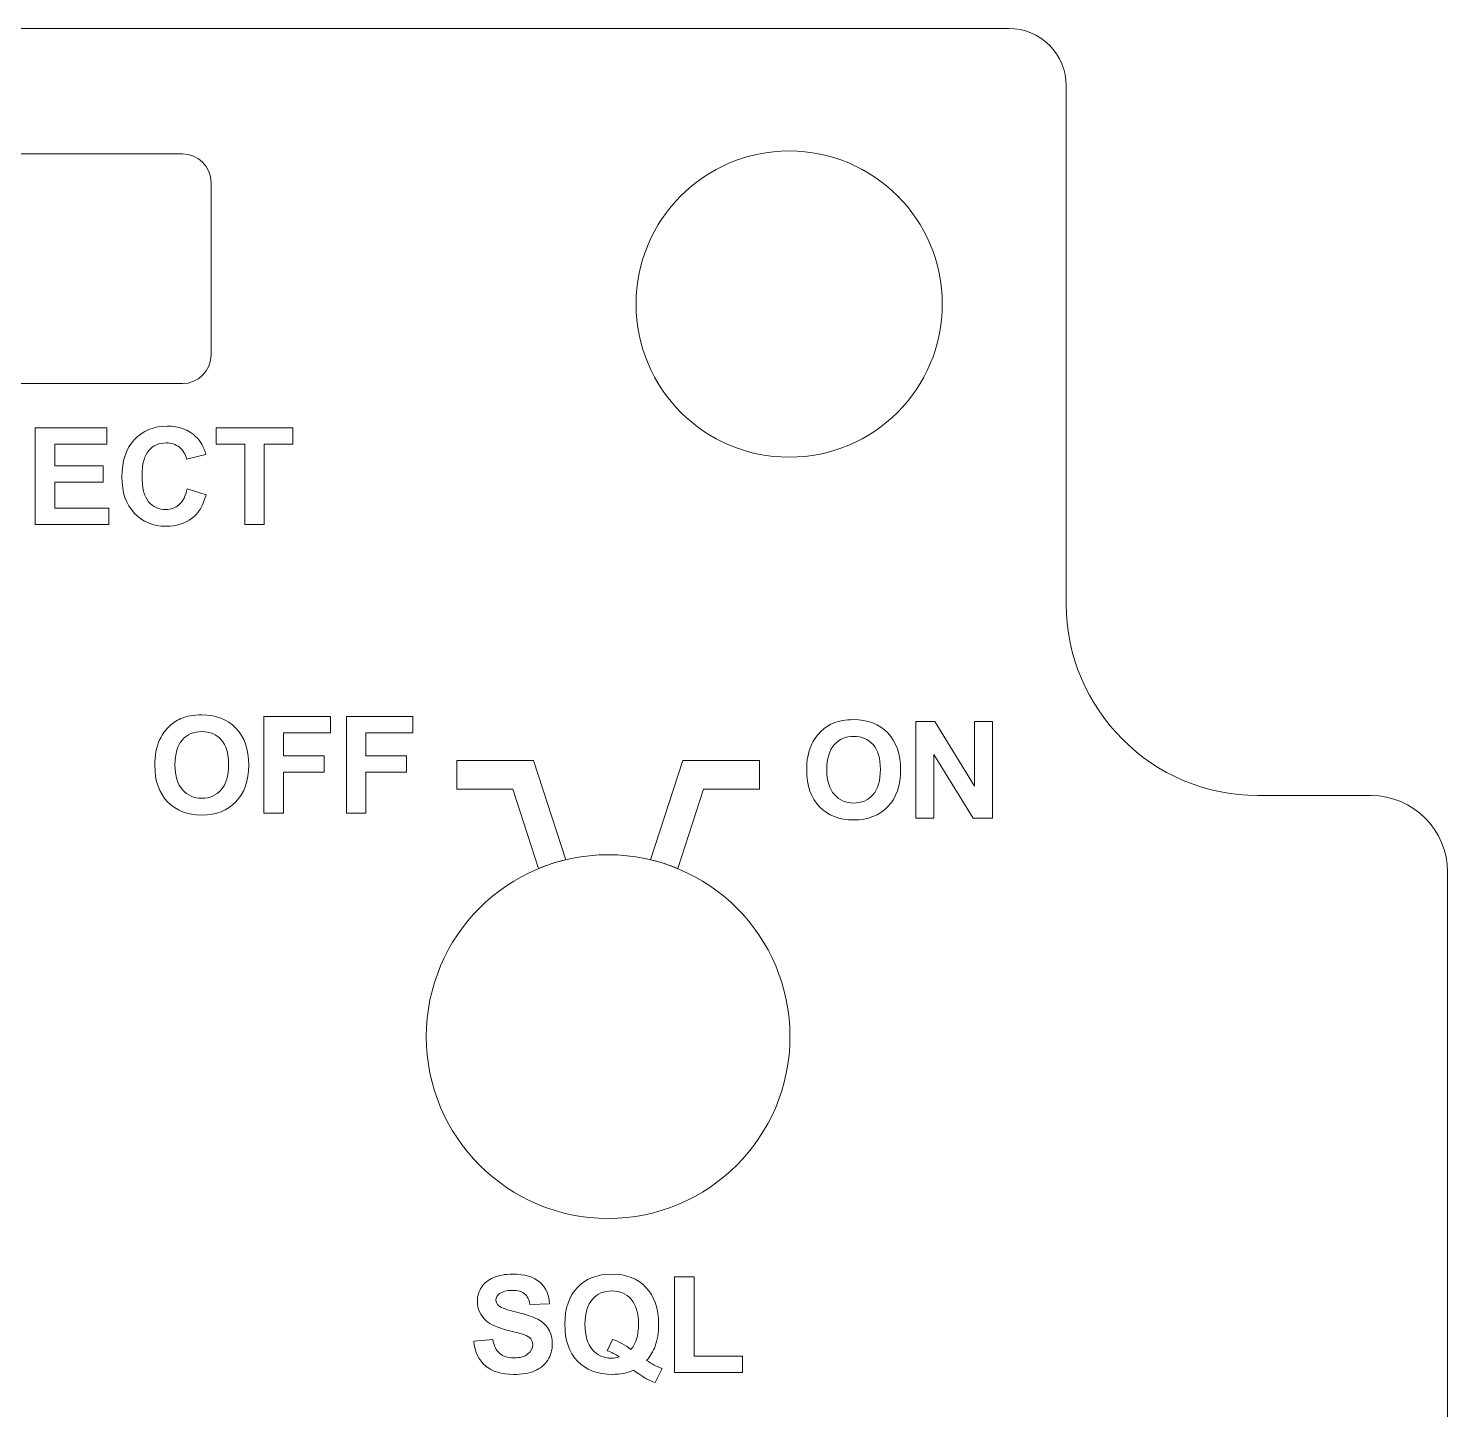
# Model space of a CAD drawing. Header units: millimetres. Extents: x -247 to 664, y -96 to 204.
# Drawn here: x 30.72 to 67.8, y 101.59 to 137.67 of the extents above; entities that cross this region are included whole.
import ezdxf

# ---------------------------------------------------------------- set-up
doc = ezdxf.new("R2010")
doc.units = ezdxf.units.MM
doc.header["$MEASUREMENT"] = 0
doc.layers.add('Layer 2', color=7, linetype='Continuous')

msp = doc.modelspace()

# ---------------------------------------------------------------- linework, layer by layer
at = {"layer": 'Layer 2', "lineweight": 9}
for centre, major_axis, ratio in [((50.5975, 130.4715), (4.0001, 0), 0.999975), ((45.8679, 111.3379), (0, 4.7501), 0.9999789)]:
    msp.add_ellipse(centre, major_axis=major_axis, ratio=ratio, dxfattribs=at)
for points, knots in [([(-65.1901, 137.6715), (-65.1901, 137.6715), (56.3349, 137.6715), (56.3349, 137.6715), (56.3349, 137.6715), (56.733, 137.6713), (57.1146, 137.5129), (57.3959, 137.2313), (57.3959, 137.2313), (57.6773, 136.9496), (57.8351, 136.5696), (57.8349, 136.1715), (57.8349, 136.1715), (57.8349, 136.1715), (57.8349, 122.634), (57.8349, 122.634), (57.8349, 122.634), (57.8349, 119.884), (60.0849, 117.634), (62.8349, 117.634), (62.8349, 117.634), (62.8349, 117.634), (65.7974, 117.634), (65.7974, 117.634), (65.7974, 117.634), (66.8974, 117.634), (67.7974, 116.734), (67.7974, 115.634), (67.7974, 115.634), (67.7974, 115.634), (67.7974, 97.6355), (67.7974, 97.6355), (67.7974, 97.6355), (67.7974, 97.635), (67.7974, 97.6345), (67.7974, 97.634), (67.7974, 97.634), (67.7974, 97.634), (67.7974, 55.484), (67.7974, 55.484), (67.7974, 55.484), (67.7974, 55.484), (67.7974, 40.4855), (67.7974, 40.4855), (67.7974, 40.4855), (67.7974, 40.485), (67.7974, 40.4845), (67.7974, 40.484), (67.7974, 40.484), (67.7974, 40.484), (67.7974, 37.484), (67.7974, 37.484), (67.7974, 37.484), (67.7974, 36.384), (66.8974, 35.484), (65.7974, 35.484), (65.7974, 35.484), (65.7974, 35.484), (62.8349, 35.484), (62.8349, 35.484), (62.8349, 35.484), (60.0849, 35.484), (57.8349, 33.234), (57.8349, 30.484), (57.8349, 30.484), (57.8349, 30.484), (57.8349, 16.9465), (57.8349, 16.9465), (57.8349, 16.9465), (57.8346, 16.5485), (57.6763, 16.1668), (57.3946, 15.8855), (57.3946, 15.8855), (57.1129, 15.6042), (56.733, 15.4463), (56.3349, 15.4465), (56.3349, 15.4465), (56.3349, 15.4465), (-65.1901, 15.4465), (-65.1901, 15.4465), (-65.1901, 15.4465), (-65.5882, 15.4468), (-65.9699, 15.6052), (-66.2512, 15.8868), (-66.2512, 15.8868), (-66.5325, 16.1685), (-66.6904, 16.5485), (-66.6901, 16.9465), (-66.6901, 16.9465), (-66.6901, 16.9465), (-66.6901, 30.484), (-66.6901, 30.484), (-66.6901, 30.484), (-66.6901, 33.234), (-68.9401, 35.484), (-71.6901, 35.484), (-71.6901, 35.484), (-71.6901, 35.484), (-74.6526, 35.484), (-74.6526, 35.484), (-74.6526, 35.484), (-75.7526, 35.484), (-76.6526, 36.384), (-76.6526, 37.484), (-76.6526, 37.484), (-76.6526, 37.484), (-76.6526, 55.4817), (-76.6526, 55.4817), (-76.6526, 55.4817), (-76.6526, 55.4825), (-76.6526, 55.4832), (-76.6526, 55.484), (-76.6526, 55.484), (-76.6526, 55.484), (-76.6526, 97.634), (-76.6526, 97.634), (-76.6526, 97.634), (-76.6526, 97.634), (-76.6526, 115.634), (-76.6526, 115.634), (-76.6526, 115.634), (-76.6526, 116.734), (-75.7526, 117.634), (-74.6526, 117.634), (-74.6526, 117.634), (-74.6526, 117.634), (-71.6901, 117.634), (-71.6901, 117.634), (-71.6901, 117.634), (-68.9401, 117.634), (-66.6901, 119.884), (-66.6901, 122.634), (-66.6901, 122.634), (-66.6901, 122.634), (-66.6901, 136.1715), (-66.6901, 136.1715), (-66.6901, 136.1715), (-66.6899, 136.5696), (-66.5315, 136.9513), (-66.2498, 137.2326), (-66.2498, 137.2326), (-65.9682, 137.5139), (-65.5882, 137.6718), (-65.1901, 137.6715)], [0, 0, 0, 0, 0.027027, 0.027027, 0.027027, 0.027027, 0.0540541, 0.0540541, 0.0540541, 0.0540541, 0.0810811, 0.0810811, 0.0810811, 0.0810811, 0.1081081, 0.1081081, 0.1081081, 0.1081081, 0.1351351, 0.1351351, 0.1351351, 0.1351351, 0.1621622, 0.1621622, 0.1621622, 0.1621622, 0.1891892, 0.1891892, 0.1891892, 0.1891892, 0.2162162, 0.2162162, 0.2162162, 0.2162162, 0.2432432, 0.2432432, 0.2432432, 0.2432432, 0.2702703, 0.2702703, 0.2702703, 0.2702703, 0.2972973, 0.2972973, 0.2972973, 0.2972973, 0.3243243, 0.3243243, 0.3243243, 0.3243243, 0.3513514, 0.3513514, 0.3513514, 0.3513514, 0.3783784, 0.3783784, 0.3783784, 0.3783784, 0.4054054, 0.4054054, 0.4054054, 0.4054054, 0.4324324, 0.4324324, 0.4324324, 0.4324324, 0.4594595, 0.4594595, 0.4594595, 0.4594595, 0.4864865, 0.4864865, 0.4864865, 0.4864865, 0.5135135, 0.5135135, 0.5135135, 0.5135135, 0.5405405, 0.5405405, 0.5405405, 0.5405405, 0.5675676, 0.5675676, 0.5675676, 0.5675676, 0.5945946, 0.5945946, 0.5945946, 0.5945946, 0.6216216, 0.6216216, 0.6216216, 0.6216216, 0.6486486, 0.6486486, 0.6486486, 0.6486486, 0.6756757, 0.6756757, 0.6756757, 0.6756757, 0.7027027, 0.7027027, 0.7027027, 0.7027027, 0.7297297, 0.7297297, 0.7297297, 0.7297297, 0.7567568, 0.7567568, 0.7567568, 0.7567568, 0.7837838, 0.7837838, 0.7837838, 0.7837838, 0.8108108, 0.8108108, 0.8108108, 0.8108108, 0.8378378, 0.8378378, 0.8378378, 0.8378378, 0.8648649, 0.8648649, 0.8648649, 0.8648649, 0.8918919, 0.8918919, 0.8918919, 0.8918919, 0.9189189, 0.9189189, 0.9189189, 0.9189189, 0.9459459, 0.9459459, 0.9459459, 0.9459459, 1, 1, 1, 1]), ([(26.245, 134.3941), (26.245, 134.3941), (29.745, 134.3941), (29.745, 134.3941), (29.745, 134.3941), (29.745, 134.3941), (34.745, 134.3941), (34.745, 134.3941), (34.745, 134.3941), (35.1575, 134.3941), (35.495, 134.0566), (35.495, 133.6441), (35.495, 133.6441), (35.495, 133.6441), (35.495, 129.1441), (35.495, 129.1441), (35.495, 129.1441), (35.495, 128.7316), (35.1575, 128.3941), (34.745, 128.3941), (34.745, 128.3941), (34.745, 128.3941), (29.745, 128.3941), (29.745, 128.3941), (29.745, 128.3941), (29.745, 128.3941), (26.245, 128.3941), (26.245, 128.3941), (26.245, 128.3941), (26.245, 128.3941), (21.245, 128.3941), (21.245, 128.3941), (21.245, 128.3941), (20.8325, 128.3941), (20.495, 128.7316), (20.495, 129.1441), (20.495, 129.1441), (20.495, 129.1441), (20.495, 133.6441), (20.495, 133.6441), (20.495, 133.6441), (20.495, 134.0566), (20.8325, 134.3941), (21.245, 134.3941), (21.245, 134.3941), (21.245, 134.3941), (26.245, 134.3941), (26.245, 134.3941)], [0, 0, 0, 0, 0.0769231, 0.0769231, 0.0769231, 0.0769231, 0.1538462, 0.1538462, 0.1538462, 0.1538462, 0.2307692, 0.2307692, 0.2307692, 0.2307692, 0.3076923, 0.3076923, 0.3076923, 0.3076923, 0.3846154, 0.3846154, 0.3846154, 0.3846154, 0.4615385, 0.4615385, 0.4615385, 0.4615385, 0.5384615, 0.5384615, 0.5384615, 0.5384615, 0.6153846, 0.6153846, 0.6153846, 0.6153846, 0.6923077, 0.6923077, 0.6923077, 0.6923077, 0.7692308, 0.7692308, 0.7692308, 0.7692308, 0.8461538, 0.8461538, 0.8461538, 0.8461538, 1, 1, 1, 1])]:
    msp.add_open_spline(points, degree=3, knots=knots, dxfattribs=at)
at = {"layer": 'Layer 2', "color": 240, "lineweight": 9}
for points, knots in [([(30.9045, 124.7106), (30.9045, 124.7106), (30.9045, 127.2364), (30.9045, 127.2364), (30.9045, 127.2364), (30.9045, 127.2364), (32.7742, 127.2364), (32.7742, 127.2364), (32.7742, 127.2364), (32.7742, 127.2364), (32.7742, 126.8096), (32.7742, 126.8096), (32.7742, 126.8096), (32.7742, 126.8096), (31.416, 126.8096), (31.416, 126.8096), (31.416, 126.8096), (31.416, 126.8096), (31.416, 126.2487), (31.416, 126.2487), (31.416, 126.2487), (31.416, 126.2487), (32.679, 126.2487), (32.679, 126.2487), (32.679, 126.2487), (32.679, 126.2487), (32.679, 125.8218), (32.679, 125.8218), (32.679, 125.8218), (32.679, 125.8218), (31.416, 125.8218), (31.416, 125.8218), (31.416, 125.8218), (31.416, 125.8218), (31.416, 125.1375), (31.416, 125.1375), (31.416, 125.1375), (31.416, 125.1375), (32.8236, 125.1375), (32.8236, 125.1375), (32.8236, 125.1375), (32.8236, 125.1375), (32.8236, 124.7106), (32.8236, 124.7106), (32.8236, 124.7106), (32.8236, 124.7106), (30.9045, 124.7106), (30.9045, 124.7106)], [0, 0, 0, 0, 0.0769231, 0.0769231, 0.0769231, 0.0769231, 0.1538462, 0.1538462, 0.1538462, 0.1538462, 0.2307692, 0.2307692, 0.2307692, 0.2307692, 0.3076923, 0.3076923, 0.3076923, 0.3076923, 0.3846154, 0.3846154, 0.3846154, 0.3846154, 0.4615385, 0.4615385, 0.4615385, 0.4615385, 0.5384615, 0.5384615, 0.5384615, 0.5384615, 0.6153846, 0.6153846, 0.6153846, 0.6153846, 0.6923077, 0.6923077, 0.6923077, 0.6923077, 0.7692308, 0.7692308, 0.7692308, 0.7692308, 0.8461538, 0.8461538, 0.8461538, 0.8461538, 1, 1, 1, 1]), ([(34.8732, 125.6419), (34.8732, 125.6419), (35.3671, 125.4902), (35.3671, 125.4902), (35.3671, 125.4902), (35.2912, 125.2121), (35.1648, 125.0058), (34.9884, 124.8705), (34.9884, 124.8705), (34.8121, 124.7359), (34.5886, 124.6683), (34.3176, 124.6683), (34.3176, 124.6683), (33.9819, 124.6683), (33.7061, 124.7829), (33.4898, 125.0122), (33.4898, 125.0122), (33.274, 125.2415), (33.1658, 125.5549), (33.1658, 125.9529), (33.1658, 125.9529), (33.1658, 126.3733), (33.2746, 126.7002), (33.4915, 126.9331), (33.4915, 126.9331), (33.7085, 127.1659), (33.9942, 127.2823), (34.3482, 127.2823), (34.3482, 127.2823), (34.6574, 127.2823), (34.9085, 127.1906), (35.1013, 127.0077), (35.1013, 127.0077), (35.2166, 126.8995), (35.3024, 126.7443), (35.36, 126.5415), (35.36, 126.5415), (35.36, 126.5415), (34.8556, 126.4215), (34.8556, 126.4215), (34.8556, 126.4215), (34.8256, 126.5521), (34.7633, 126.6555), (34.6686, 126.7314), (34.6686, 126.7314), (34.5734, 126.8072), (34.4581, 126.8449), (34.3229, 126.8449), (34.3229, 126.8449), (34.1353, 126.8449), (33.9831, 126.7778), (33.8666, 126.6432), (33.8666, 126.6432), (33.7496, 126.5091), (33.6914, 126.2916), (33.6914, 125.9906), (33.6914, 125.9906), (33.6914, 125.6719), (33.749, 125.4444), (33.8637, 125.3091), (33.8637, 125.3091), (33.9789, 125.1733), (34.1283, 125.1057), (34.3123, 125.1057), (34.3123, 125.1057), (34.4481, 125.1057), (34.5651, 125.1486), (34.6627, 125.2351), (34.6627, 125.2351), (34.7603, 125.3215), (34.8309, 125.4567), (34.8732, 125.6419)], [0, 0, 0, 0, 0.0526316, 0.0526316, 0.0526316, 0.0526316, 0.1052632, 0.1052632, 0.1052632, 0.1052632, 0.1578947, 0.1578947, 0.1578947, 0.1578947, 0.2105263, 0.2105263, 0.2105263, 0.2105263, 0.2631579, 0.2631579, 0.2631579, 0.2631579, 0.3157895, 0.3157895, 0.3157895, 0.3157895, 0.3684211, 0.3684211, 0.3684211, 0.3684211, 0.4210526, 0.4210526, 0.4210526, 0.4210526, 0.4736842, 0.4736842, 0.4736842, 0.4736842, 0.5263158, 0.5263158, 0.5263158, 0.5263158, 0.5789474, 0.5789474, 0.5789474, 0.5789474, 0.6315789, 0.6315789, 0.6315789, 0.6315789, 0.6842105, 0.6842105, 0.6842105, 0.6842105, 0.7368421, 0.7368421, 0.7368421, 0.7368421, 0.7894737, 0.7894737, 0.7894737, 0.7894737, 0.8421053, 0.8421053, 0.8421053, 0.8421053, 0.8947368, 0.8947368, 0.8947368, 0.8947368, 1, 1, 1, 1]), ([(36.3731, 124.7106), (36.3731, 124.7106), (36.3731, 126.8096), (36.3731, 126.8096), (36.3731, 126.8096), (36.3731, 126.8096), (35.6252, 126.8096), (35.6252, 126.8096), (35.6252, 126.8096), (35.6252, 126.8096), (35.6252, 127.2364), (35.6252, 127.2364), (35.6252, 127.2364), (35.6252, 127.2364), (37.6289, 127.2364), (37.6289, 127.2364), (37.6289, 127.2364), (37.6289, 127.2364), (37.6289, 126.8096), (37.6289, 126.8096), (37.6289, 126.8096), (37.6289, 126.8096), (36.8846, 126.8096), (36.8846, 126.8096), (36.8846, 126.8096), (36.8846, 126.8096), (36.8846, 124.7106), (36.8846, 124.7106), (36.8846, 124.7106), (36.8846, 124.7106), (36.3731, 124.7106), (36.3731, 124.7106)], [0, 0, 0, 0, 0.1111111, 0.1111111, 0.1111111, 0.1111111, 0.2222222, 0.2222222, 0.2222222, 0.2222222, 0.3333333, 0.3333333, 0.3333333, 0.3333333, 0.4444444, 0.4444444, 0.4444444, 0.4444444, 0.5555556, 0.5555556, 0.5555556, 0.5555556, 0.6666667, 0.6666667, 0.6666667, 0.6666667, 0.7777778, 0.7777778, 0.7777778, 0.7777778, 1, 1, 1, 1]), ([(34.0265, 118.4187), (34.0265, 118.6763), (34.0653, 118.8926), (34.1423, 119.0678), (34.1423, 119.0678), (34.1993, 119.1966), (34.2781, 119.3124), (34.3775, 119.4147), (34.3775, 119.4147), (34.4769, 119.517), (34.5856, 119.5929), (34.7038, 119.6428), (34.7038, 119.6428), (34.8614, 119.7093), (35.0431, 119.7428), (35.2488, 119.7428), (35.2488, 119.7428), (35.6216, 119.7428), (35.9191, 119.627), (36.1431, 119.3959), (36.1431, 119.3959), (36.3665, 119.1643), (36.4782, 118.8426), (36.4782, 118.4305), (36.4782, 118.4305), (36.4782, 118.0219), (36.3671, 117.702), (36.1455, 117.4715), (36.1455, 117.4715), (35.9238, 117.2405), (35.6269, 117.1252), (35.2559, 117.1252), (35.2559, 117.1252), (34.8802, 117.1252), (34.5809, 117.2399), (34.3593, 117.4698), (34.3593, 117.4698), (34.1376, 117.6991), (34.0265, 118.0154), (34.0265, 118.4187)], [0, 0, 0, 0, 0.0909091, 0.0909091, 0.0909091, 0.0909091, 0.1818182, 0.1818182, 0.1818182, 0.1818182, 0.2727273, 0.2727273, 0.2727273, 0.2727273, 0.3636364, 0.3636364, 0.3636364, 0.3636364, 0.4545455, 0.4545455, 0.4545455, 0.4545455, 0.5454545, 0.5454545, 0.5454545, 0.5454545, 0.6363636, 0.6363636, 0.6363636, 0.6363636, 0.7272727, 0.7272727, 0.7272727, 0.7272727, 0.8181818, 0.8181818, 0.8181818, 0.8181818, 1, 1, 1, 1]), ([(36.8763, 117.1711), (36.8763, 117.1711), (36.8763, 119.6969), (36.8763, 119.6969), (36.8763, 119.6969), (36.8763, 119.6969), (38.612, 119.6969), (38.612, 119.6969), (38.612, 119.6969), (38.612, 119.6969), (38.612, 119.2701), (38.612, 119.2701), (38.612, 119.2701), (38.612, 119.2701), (37.3878, 119.2701), (37.3878, 119.2701), (37.3878, 119.2701), (37.3878, 119.2701), (37.3878, 118.6704), (37.3878, 118.6704), (37.3878, 118.6704), (37.3878, 118.6704), (38.4461, 118.6704), (38.4461, 118.6704), (38.4461, 118.6704), (38.4461, 118.6704), (38.4461, 118.2435), (38.4461, 118.2435), (38.4461, 118.2435), (38.4461, 118.2435), (37.3878, 118.2435), (37.3878, 118.2435), (37.3878, 118.2435), (37.3878, 118.2435), (37.3878, 117.1711), (37.3878, 117.1711), (37.3878, 117.1711), (37.3878, 117.1711), (36.8763, 117.1711), (36.8763, 117.1711)], [0, 0, 0, 0, 0.0909091, 0.0909091, 0.0909091, 0.0909091, 0.1818182, 0.1818182, 0.1818182, 0.1818182, 0.2727273, 0.2727273, 0.2727273, 0.2727273, 0.3636364, 0.3636364, 0.3636364, 0.3636364, 0.4545455, 0.4545455, 0.4545455, 0.4545455, 0.5454545, 0.5454545, 0.5454545, 0.5454545, 0.6363636, 0.6363636, 0.6363636, 0.6363636, 0.7272727, 0.7272727, 0.7272727, 0.7272727, 0.8181818, 0.8181818, 0.8181818, 0.8181818, 1, 1, 1, 1]), ([(39.0311, 117.1711), (39.0311, 117.1711), (39.0311, 119.6969), (39.0311, 119.6969), (39.0311, 119.6969), (39.0311, 119.6969), (40.7668, 119.6969), (40.7668, 119.6969), (40.7668, 119.6969), (40.7668, 119.6969), (40.7668, 119.2701), (40.7668, 119.2701), (40.7668, 119.2701), (40.7668, 119.2701), (39.5426, 119.2701), (39.5426, 119.2701), (39.5426, 119.2701), (39.5426, 119.2701), (39.5426, 118.6704), (39.5426, 118.6704), (39.5426, 118.6704), (39.5426, 118.6704), (40.6009, 118.6704), (40.6009, 118.6704), (40.6009, 118.6704), (40.6009, 118.6704), (40.6009, 118.2435), (40.6009, 118.2435), (40.6009, 118.2435), (40.6009, 118.2435), (39.5426, 118.2435), (39.5426, 118.2435), (39.5426, 118.2435), (39.5426, 118.2435), (39.5426, 117.1711), (39.5426, 117.1711), (39.5426, 117.1711), (39.5426, 117.1711), (39.0311, 117.1711), (39.0311, 117.1711)], [0, 0, 0, 0, 0.0909091, 0.0909091, 0.0909091, 0.0909091, 0.1818182, 0.1818182, 0.1818182, 0.1818182, 0.2727273, 0.2727273, 0.2727273, 0.2727273, 0.3636364, 0.3636364, 0.3636364, 0.3636364, 0.4545455, 0.4545455, 0.4545455, 0.4545455, 0.5454545, 0.5454545, 0.5454545, 0.5454545, 0.6363636, 0.6363636, 0.6363636, 0.6363636, 0.7272727, 0.7272727, 0.7272727, 0.7272727, 0.8181818, 0.8181818, 0.8181818, 0.8181818, 1, 1, 1, 1]), ([(51.0548, 118.2921), (51.0548, 118.5497), (51.0936, 118.766), (51.1706, 118.9412), (51.1706, 118.9412), (51.2276, 119.07), (51.3064, 119.1858), (51.4058, 119.2881), (51.4058, 119.2881), (51.5052, 119.3904), (51.6139, 119.4663), (51.7321, 119.5162), (51.7321, 119.5162), (51.8897, 119.5827), (52.0714, 119.6162), (52.2771, 119.6162), (52.2771, 119.6162), (52.6499, 119.6162), (52.9474, 119.5004), (53.1714, 119.2693), (53.1714, 119.2693), (53.3948, 119.0377), (53.5065, 118.716), (53.5065, 118.3039), (53.5065, 118.3039), (53.5065, 117.8953), (53.3954, 117.5754), (53.1738, 117.3449), (53.1738, 117.3449), (52.9521, 117.1139), (52.6552, 116.9986), (52.2842, 116.9986), (52.2842, 116.9986), (51.9085, 116.9986), (51.6092, 117.1133), (51.3876, 117.3432), (51.3876, 117.3432), (51.1659, 117.5725), (51.0548, 117.8888), (51.0548, 118.2921)], [0, 0, 0, 0, 0.0909091, 0.0909091, 0.0909091, 0.0909091, 0.1818182, 0.1818182, 0.1818182, 0.1818182, 0.2727273, 0.2727273, 0.2727273, 0.2727273, 0.3636364, 0.3636364, 0.3636364, 0.3636364, 0.4545455, 0.4545455, 0.4545455, 0.4545455, 0.5454545, 0.5454545, 0.5454545, 0.5454545, 0.6363636, 0.6363636, 0.6363636, 0.6363636, 0.7272727, 0.7272727, 0.7272727, 0.7272727, 0.8181818, 0.8181818, 0.8181818, 0.8181818, 1, 1, 1, 1]), ([(53.9046, 117.0445), (53.9046, 117.0445), (53.9046, 119.5703), (53.9046, 119.5703), (53.9046, 119.5703), (53.9046, 119.5703), (54.3997, 119.5703), (54.3997, 119.5703), (54.3997, 119.5703), (54.3997, 119.5703), (55.4392, 117.8776), (55.4392, 117.8776), (55.4392, 117.8776), (55.4392, 117.8776), (55.4392, 119.5703), (55.4392, 119.5703), (55.4392, 119.5703), (55.4392, 119.5703), (55.9119, 119.5703), (55.9119, 119.5703), (55.9119, 119.5703), (55.9119, 119.5703), (55.9119, 117.0445), (55.9119, 117.0445), (55.9119, 117.0445), (55.9119, 117.0445), (55.401, 117.0445), (55.401, 117.0445), (55.401, 117.0445), (55.401, 117.0445), (54.3773, 118.7049), (54.3773, 118.7049), (54.3773, 118.7049), (54.3773, 118.7049), (54.3773, 117.0445), (54.3773, 117.0445), (54.3773, 117.0445), (54.3773, 117.0445), (53.9046, 117.0445), (53.9046, 117.0445)], [0, 0, 0, 0, 0.0909091, 0.0909091, 0.0909091, 0.0909091, 0.1818182, 0.1818182, 0.1818182, 0.1818182, 0.2727273, 0.2727273, 0.2727273, 0.2727273, 0.3636364, 0.3636364, 0.3636364, 0.3636364, 0.4545455, 0.4545455, 0.4545455, 0.4545455, 0.5454545, 0.5454545, 0.5454545, 0.5454545, 0.6363636, 0.6363636, 0.6363636, 0.6363636, 0.7272727, 0.7272727, 0.7272727, 0.7272727, 0.8181818, 0.8181818, 0.8181818, 0.8181818, 1, 1, 1, 1]), ([(34.5521, 118.4358), (34.5521, 118.1494), (34.6186, 117.9325), (34.7508, 117.7843), (34.7508, 117.7843), (34.8831, 117.6368), (35.0513, 117.5627), (35.2547, 117.5627), (35.2547, 117.5627), (35.4587, 117.5627), (35.6257, 117.6362), (35.7568, 117.7826), (35.7568, 117.7826), (35.8874, 117.9296), (35.9526, 118.1494), (35.9526, 118.4428), (35.9526, 118.4428), (35.9526, 118.7327), (35.8891, 118.9491), (35.7615, 119.0913), (35.7615, 119.0913), (35.6345, 119.2342), (35.4658, 119.3054), (35.2547, 119.3054), (35.2547, 119.3054), (35.0442, 119.3054), (34.8743, 119.233), (34.7456, 119.089), (34.7456, 119.089), (34.6168, 118.9444), (34.5521, 118.7268), (34.5521, 118.4358)], [0, 0, 0, 0, 0.1111111, 0.1111111, 0.1111111, 0.1111111, 0.2222222, 0.2222222, 0.2222222, 0.2222222, 0.3333333, 0.3333333, 0.3333333, 0.3333333, 0.4444444, 0.4444444, 0.4444444, 0.4444444, 0.5555556, 0.5555556, 0.5555556, 0.5555556, 0.6666667, 0.6666667, 0.6666667, 0.6666667, 0.7777778, 0.7777778, 0.7777778, 0.7777778, 1, 1, 1, 1]), ([(51.5804, 118.3092), (51.5804, 118.0228), (51.6469, 117.8059), (51.7791, 117.6577), (51.7791, 117.6577), (51.9114, 117.5102), (52.0796, 117.4361), (52.283, 117.4361), (52.283, 117.4361), (52.487, 117.4361), (52.654, 117.5096), (52.7851, 117.656), (52.7851, 117.656), (52.9157, 117.803), (52.9809, 118.0228), (52.9809, 118.3162), (52.9809, 118.3162), (52.9809, 118.6061), (52.9174, 118.8225), (52.7898, 118.9647), (52.7898, 118.9647), (52.6628, 119.1076), (52.4941, 119.1788), (52.283, 119.1788), (52.283, 119.1788), (52.0725, 119.1788), (51.9026, 119.1064), (51.7739, 118.9624), (51.7739, 118.9624), (51.6451, 118.8178), (51.5804, 118.6002), (51.5804, 118.3092)], [0, 0, 0, 0, 0.1111111, 0.1111111, 0.1111111, 0.1111111, 0.2222222, 0.2222222, 0.2222222, 0.2222222, 0.3333333, 0.3333333, 0.3333333, 0.3333333, 0.4444444, 0.4444444, 0.4444444, 0.4444444, 0.5555556, 0.5555556, 0.5555556, 0.5555556, 0.6666667, 0.6666667, 0.6666667, 0.6666667, 0.7777778, 0.7777778, 0.7777778, 0.7777778, 1, 1, 1, 1]), ([(42.3564, 103.3793), (42.3564, 103.3793), (42.8538, 103.4287), (42.8538, 103.4287), (42.8538, 103.4287), (42.8838, 103.2623), (42.9437, 103.1406), (43.0349, 103.0624), (43.0349, 103.0624), (43.126, 102.9842), (43.2489, 102.9454), (43.4035, 102.9454), (43.4035, 102.9454), (43.567, 102.9454), (43.6904, 102.9801), (43.7733, 103.0495), (43.7733, 103.0495), (43.8562, 103.1189), (43.898, 103.2), (43.898, 103.2929), (43.898, 103.2929), (43.898, 103.3529), (43.8803, 103.4034), (43.8456, 103.4458), (43.8456, 103.4458), (43.811, 103.4875), (43.7498, 103.524), (43.6628, 103.5545), (43.6628, 103.5545), (43.6034, 103.5757), (43.4682, 103.6122), (43.2565, 103.6651), (43.2565, 103.6651), (42.9843, 103.7333), (42.7932, 103.8168), (42.6833, 103.9161), (42.6833, 103.9161), (42.5286, 104.0555), (42.4516, 104.2254), (42.4516, 104.4259), (42.4516, 104.4259), (42.4516, 104.5546), (42.4881, 104.6758), (42.5604, 104.7881), (42.5604, 104.7881), (42.6333, 104.9004), (42.7379, 104.9856), (42.8749, 105.0444), (42.8749, 105.0444), (43.0119, 105.1032), (43.1766, 105.1326), (43.3706, 105.1326), (43.3706, 105.1326), (43.6863, 105.1326), (43.9244, 105.0626), (44.0838, 104.9221), (44.0838, 104.9221), (44.2437, 104.7816), (44.3272, 104.5946), (44.3354, 104.36), (44.3354, 104.36), (44.3354, 104.36), (43.8239, 104.3424), (43.8239, 104.3424), (43.8239, 104.3424), (43.8021, 104.4729), (43.7557, 104.5664), (43.6845, 104.6234), (43.6845, 104.6234), (43.6134, 104.6805), (43.5064, 104.7093), (43.3641, 104.7093), (43.3641, 104.7093), (43.2171, 104.7093), (43.1019, 104.6787), (43.019, 104.6175), (43.019, 104.6175), (42.9655, 104.5782), (42.9384, 104.5258), (42.9384, 104.46), (42.9384, 104.46), (42.9384, 104.4), (42.9637, 104.3489), (43.0143, 104.3065), (43.0143, 104.3065), (43.0784, 104.2518), (43.2342, 104.1954), (43.4817, 104.1366), (43.4817, 104.1366), (43.7292, 104.0784), (43.9121, 104.0173), (44.0303, 103.9549), (44.0303, 103.9549), (44.149, 103.892), (44.2419, 103.8068), (44.309, 103.698), (44.309, 103.698), (44.376, 103.5892), (44.4095, 103.4552), (44.4095, 103.2958), (44.4095, 103.2958), (44.4095, 103.1512), (44.3695, 103.0154), (44.289, 102.889), (44.289, 102.889), (44.2084, 102.7626), (44.0949, 102.6685), (43.948, 102.6073), (43.948, 102.6073), (43.801, 102.5456), (43.6175, 102.515), (43.3982, 102.515), (43.3982, 102.515), (43.079, 102.515), (42.8338, 102.5885), (42.6627, 102.7361), (42.6627, 102.7361), (42.4916, 102.8831), (42.3899, 103.0977), (42.3564, 103.3793)], [0, 0, 0, 0, 0.0322581, 0.0322581, 0.0322581, 0.0322581, 0.0645161, 0.0645161, 0.0645161, 0.0645161, 0.0967742, 0.0967742, 0.0967742, 0.0967742, 0.1290323, 0.1290323, 0.1290323, 0.1290323, 0.1612903, 0.1612903, 0.1612903, 0.1612903, 0.1935484, 0.1935484, 0.1935484, 0.1935484, 0.2258065, 0.2258065, 0.2258065, 0.2258065, 0.2580645, 0.2580645, 0.2580645, 0.2580645, 0.2903226, 0.2903226, 0.2903226, 0.2903226, 0.3225806, 0.3225806, 0.3225806, 0.3225806, 0.3548387, 0.3548387, 0.3548387, 0.3548387, 0.3870968, 0.3870968, 0.3870968, 0.3870968, 0.4193548, 0.4193548, 0.4193548, 0.4193548, 0.4516129, 0.4516129, 0.4516129, 0.4516129, 0.483871, 0.483871, 0.483871, 0.483871, 0.516129, 0.516129, 0.516129, 0.516129, 0.5483871, 0.5483871, 0.5483871, 0.5483871, 0.5806452, 0.5806452, 0.5806452, 0.5806452, 0.6129032, 0.6129032, 0.6129032, 0.6129032, 0.6451613, 0.6451613, 0.6451613, 0.6451613, 0.6774194, 0.6774194, 0.6774194, 0.6774194, 0.7096774, 0.7096774, 0.7096774, 0.7096774, 0.7419355, 0.7419355, 0.7419355, 0.7419355, 0.7741935, 0.7741935, 0.7741935, 0.7741935, 0.8064516, 0.8064516, 0.8064516, 0.8064516, 0.8387097, 0.8387097, 0.8387097, 0.8387097, 0.8709677, 0.8709677, 0.8709677, 0.8709677, 0.9032258, 0.9032258, 0.9032258, 0.9032258, 0.9354839, 0.9354839, 0.9354839, 0.9354839, 1, 1, 1, 1]), ([(46.8736, 102.8807), (46.9983, 102.7908), (47.1341, 102.7196), (47.2811, 102.6667), (47.2811, 102.6667), (47.2811, 102.6667), (47.0935, 102.3034), (47.0935, 102.3034), (47.0935, 102.3034), (47.0171, 102.3263), (46.9418, 102.3581), (46.8683, 102.3986), (46.8683, 102.3986), (46.8524, 102.4069), (46.7396, 102.4815), (46.5297, 102.6238), (46.5297, 102.6238), (46.3644, 102.5515), (46.181, 102.515), (45.9799, 102.515), (45.9799, 102.515), (45.5919, 102.515), (45.2873, 102.6297), (45.0674, 102.8584), (45.0674, 102.8584), (44.8475, 103.0877), (44.7376, 103.4093), (44.7376, 103.8238), (44.7376, 103.8238), (44.7376, 104.2371), (44.8481, 104.5588), (45.0686, 104.7881), (45.0686, 104.7881), (45.2891, 105.0179), (45.5884, 105.1326), (45.9658, 105.1326), (45.9658, 105.1326), (46.3403, 105.1326), (46.6373, 105.0179), (46.8566, 104.7881), (46.8566, 104.7881), (47.0759, 104.5588), (47.1858, 104.2377), (47.1858, 103.8244), (47.1858, 103.8244), (47.1858, 103.6063), (47.1552, 103.414), (47.0941, 103.2482), (47.0941, 103.2482), (47.0482, 103.1218), (46.9747, 102.9989), (46.8736, 102.8807)], [0, 0, 0, 0, 0.0714286, 0.0714286, 0.0714286, 0.0714286, 0.1428571, 0.1428571, 0.1428571, 0.1428571, 0.2142857, 0.2142857, 0.2142857, 0.2142857, 0.2857143, 0.2857143, 0.2857143, 0.2857143, 0.3571429, 0.3571429, 0.3571429, 0.3571429, 0.4285714, 0.4285714, 0.4285714, 0.4285714, 0.5, 0.5, 0.5, 0.5, 0.5714286, 0.5714286, 0.5714286, 0.5714286, 0.6428571, 0.6428571, 0.6428571, 0.6428571, 0.7142857, 0.7142857, 0.7142857, 0.7142857, 0.7857143, 0.7857143, 0.7857143, 0.7857143, 0.8571429, 0.8571429, 0.8571429, 0.8571429, 1, 1, 1, 1]), ([(47.6015, 102.5609), (47.6015, 102.5609), (47.6015, 105.0656), (47.6015, 105.0656), (47.6015, 105.0656), (47.6015, 105.0656), (48.113, 105.0656), (48.113, 105.0656), (48.113, 105.0656), (48.113, 105.0656), (48.113, 102.9878), (48.113, 102.9878), (48.113, 102.9878), (48.113, 102.9878), (49.3795, 102.9878), (49.3795, 102.9878), (49.3795, 102.9878), (49.3795, 102.9878), (49.3795, 102.5609), (49.3795, 102.5609), (49.3795, 102.5609), (49.3795, 102.5609), (47.6015, 102.5609), (47.6015, 102.5609)], [0, 0, 0, 0, 0.1428571, 0.1428571, 0.1428571, 0.1428571, 0.2857143, 0.2857143, 0.2857143, 0.2857143, 0.4285714, 0.4285714, 0.4285714, 0.4285714, 0.5714286, 0.5714286, 0.5714286, 0.5714286, 0.7142857, 0.7142857, 0.7142857, 0.7142857, 1, 1, 1, 1]), ([(46.4644, 103.1677), (46.5297, 103.2453), (46.5785, 103.3382), (46.6114, 103.4475), (46.6114, 103.4475), (46.6437, 103.5569), (46.6602, 103.6821), (46.6602, 103.8238), (46.6602, 103.8238), (46.6602, 104.116), (46.5961, 104.3342), (46.4673, 104.4788), (46.4673, 104.4788), (46.3386, 104.6228), (46.1704, 104.6952), (45.9629, 104.6952), (45.9629, 104.6952), (45.7547, 104.6952), (45.586, 104.6228), (45.4572, 104.4776), (45.4572, 104.4776), (45.3279, 104.3324), (45.2632, 104.1143), (45.2632, 103.8226), (45.2632, 103.8226), (45.2632, 103.5269), (45.3279, 103.3052), (45.4572, 103.1588), (45.4572, 103.1588), (45.5866, 103.0119), (45.75, 102.9384), (45.9476, 102.9384), (45.9476, 102.9384), (46.0217, 102.9384), (46.0911, 102.9507), (46.1563, 102.9748), (46.1563, 102.9748), (46.0534, 103.0424), (45.9482, 103.0948), (45.8418, 103.1324), (45.8418, 103.1324), (45.8418, 103.1324), (45.9846, 103.4287), (45.9846, 103.4287), (45.9846, 103.4287), (46.1516, 103.3705), (46.3115, 103.2841), (46.4644, 103.1677)], [0, 0, 0, 0, 0.0769231, 0.0769231, 0.0769231, 0.0769231, 0.1538462, 0.1538462, 0.1538462, 0.1538462, 0.2307692, 0.2307692, 0.2307692, 0.2307692, 0.3076923, 0.3076923, 0.3076923, 0.3076923, 0.3846154, 0.3846154, 0.3846154, 0.3846154, 0.4615385, 0.4615385, 0.4615385, 0.4615385, 0.5384615, 0.5384615, 0.5384615, 0.5384615, 0.6153846, 0.6153846, 0.6153846, 0.6153846, 0.6923077, 0.6923077, 0.6923077, 0.6923077, 0.7692308, 0.7692308, 0.7692308, 0.7692308, 0.8461538, 0.8461538, 0.8461538, 0.8461538, 1, 1, 1, 1])]:
    msp.add_open_spline(points, degree=3, knots=knots, dxfattribs=at)
at = {"layer": 'Layer 2', "color": 1, "lineweight": 9}
for points in [[(44.0485, 115.7267), (44.0485, 115.7267), (43.3749, 117.7997), (43.3749, 117.7997), (43.3749, 117.7997), (43.3749, 117.7997), (41.9184, 117.7997), (41.9184, 117.7997), (41.9184, 117.7997), (41.9184, 117.7997), (41.9184, 118.5497), (41.9184, 118.5497), (41.9184, 118.5497), (41.9184, 118.5497), (43.9184, 118.5497), (43.9184, 118.5497), (43.9184, 118.5497), (43.9184, 118.5497), (44.7605, 115.9579), (44.7605, 115.9579), (44.7605, 115.9579), (44.5152, 115.8992), (44.2774, 115.8217), (44.0485, 115.7267)], [(47.8176, 118.5497), (47.8176, 118.5497), (49.8176, 118.5497), (49.8176, 118.5497), (49.8176, 118.5497), (49.8176, 118.5497), (49.8176, 117.7997), (49.8176, 117.7997), (49.8176, 117.7997), (49.8176, 117.7997), (48.3611, 117.7997), (48.3611, 117.7997), (48.3611, 117.7997), (48.3611, 117.7997), (47.6876, 115.7266), (47.6876, 115.7266), (47.6876, 115.7266), (47.4587, 115.8216), (47.2208, 115.8992), (46.9755, 115.9579), (46.9755, 115.9579), (46.9755, 115.9579), (47.8176, 118.5497), (47.8176, 118.5497)]]:
    msp.add_open_spline(points, degree=3, knots=[0, 0, 0, 0, 0.1428571, 0.1428571, 0.1428571, 0.1428571, 0.2857143, 0.2857143, 0.2857143, 0.2857143, 0.4285714, 0.4285714, 0.4285714, 0.4285714, 0.5714286, 0.5714286, 0.5714286, 0.5714286, 0.7142857, 0.7142857, 0.7142857, 0.7142857, 1, 1, 1, 1], dxfattribs=at)

doc.saveas('drawing.dxf')
